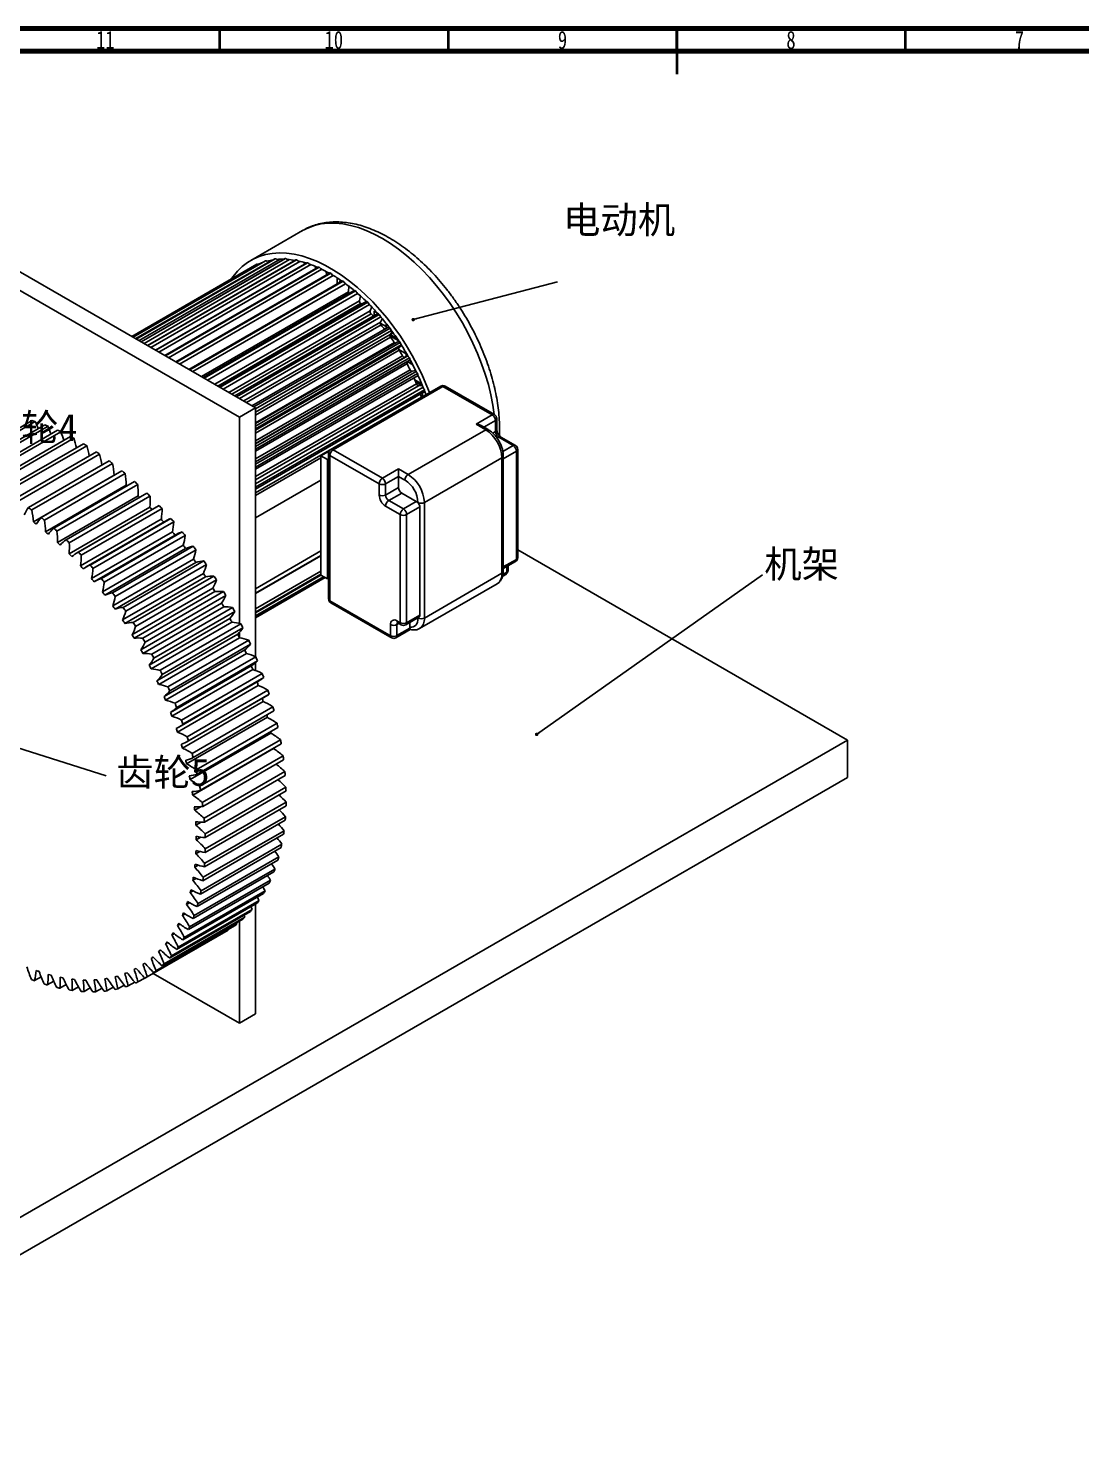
# Model space of a CAD drawing. Header units: millimetres. Extents: x 15 to 836, y 5 to 589.
# Drawn here: x 283.6 to 513.8, y 277.6 to 589 of the extents above; entities that cross this region are included whole.
import ezdxf

# ---------------------------------------------------------------- set-up
doc = ezdxf.new("R2010")
doc.units = ezdxf.units.MM
doc.styles.add('SLDTEXTSTYLE0', font='TXT', dxfattribs={"width": 0.75})
doc.dimstyles.new('SLDDIMSTYLE0', dxfattribs={"dimtxt": 0.18, "dimasz": 3.556, "dimexe": 0, "dimexo": 0.0625, "dimgap": 0, "dimtad": 0, "dimtih": 1, "dimtoh": 1, "dimdec": 0, "dimrnd": 1e-09, "dimzin": 0, "dimdsep": 46, "dimtxsty": 'Standard', "dimsah": 1, "dimcen": 0.09, "dimadec": 0, "dimazin": 0, "dimtfac": 3.556, "dimtdec": 0, "dimtofl": 0, "dimtmove": 0, "dimatfit": 3, "dimfxl": 1, "dimfrac": 2, "dimtolj": 1, "dimtzin": 0, "dimarcsym": 0})
doc.dimstyles.new('SLDDIMSTYLE1', dxfattribs={"dimtxt": 0.18, "dimasz": 0.762, "dimexe": 0, "dimexo": 0.0625, "dimgap": 0, "dimtad": 0, "dimtih": 1, "dimtoh": 1, "dimdec": 0, "dimrnd": 1e-09, "dimzin": 0, "dimdsep": 46, "dimtxsty": 'Standard', "dimblk1": 'DOT', "dimblk2": 'DOT', "dimsah": 1, "dimcen": 0.09, "dimadec": 0, "dimazin": 0, "dimtfac": 0.762, "dimtdec": 0, "dimtofl": 0, "dimtmove": 0, "dimatfit": 3, "dimldrblk": 'DOT', "dimfxl": 1, "dimfrac": 2, "dimtolj": 1, "dimtzin": 0, "dimarcsym": 0})

# ---------------------------------------------------------------- blocks, each defined once
blk = doc.blocks.new('_Dot')
at = {"color": 0, "linetype": 'ByBlock', "lineweight": -2}
blk.add_line((-0.5, 0), (-1, 0), dxfattribs=at)
at = {"color": 0, "linetype": 'ByBlock', "const_width": 0.5}
blk.add_lwpolyline([(-0.25, 0, 1), (0.25, 0, 1)], format="xyb", close=True, dxfattribs=at)

msp = doc.modelspace()

# ---------------------------------------------------------------- linework, layer by layer
at = {"color": 7, "linetype": 'Continuous', "lineweight": 70}
for p, q in [((15, 589), (836, 589)), ((20, 584), (831, 584))]:
    msp.add_line(p, q, dxfattribs=at)
at = {"color": 7, "linetype": 'Continuous', "lineweight": 35}
for p, q in [((325.5, 584), (325.5, 589)), ((375.5, 584), (375.5, 589)), ((425.5, 589), (425.5, 579)), ((425.5, 584), (425.5, 589)), ((475.5, 584), (475.5, 589))]:
    msp.add_line(p, q, dxfattribs=at)
at = {"color": 7, "linetype": 'Continuous', "lineweight": 25}
for p, q in [((333.29, 505.93), (227.22, 567.16)), ((329.75, 503.88), (223.69, 565.12)), ((343.55, 544.73), (332.23, 538.2)), ((333.54, 537.37), (306.18, 521.57)), ((333.55, 537.37), (306.18, 521.57)), ((335.46, 538.12), (306.49, 521.4)), ((335.5, 538.14), (306.5, 521.39)), ((336.89, 538.29), (307.06, 521.07)), ((337.54, 538.53), (307.18, 521)), ((337.61, 538.55), (307.19, 520.99)), ((338.67, 538.46), (307.8, 520.64)), ((339.76, 538.59), (308.23, 520.39)), ((339.86, 538.62), (308.26, 520.37)), ((340.74, 538.38), (308.9, 520)), ((342.09, 538.31), (309.64, 519.58)), ((342.23, 538.33), (309.69, 519.55)), ((343, 538), (310.36, 519.16)), ((344.51, 537.68), (311.39, 518.57)), ((344.68, 537.69), (311.47, 518.52)), ((345.36, 537.29), (312.16, 518.12)), ((346.98, 536.72), (313.46, 517.37)), ((347.19, 536.72), (313.57, 517.31)), ((347.81, 536.26), (314.27, 516.9)), ((333.54, 537.37), (333.55, 537.37)), ((337.09, 538.32), (337.1, 538.28)), ((339.27, 538.47), (339.32, 538.34)), ((341.55, 538.28), (341.62, 538.04)), ((343.9, 537.76), (343.99, 537.39)), ((346.3, 536.93), (346.39, 536.38)), ((348.72, 535.8), (348.79, 535.03)), ((349.48, 535.43), (315.83, 516.01)), ((349.73, 535.41), (315.97, 515.92)), ((350.29, 534.91), (316.68, 515.51)), ((352.19, 533.69), (318.69, 514.35)), ((352.48, 533.63), (318.88, 514.24)), ((352.97, 533.11), (319.59, 513.84)), ((351.14, 534.38), (351.14, 533.08)), ((353.73, 532.53), (353.6, 531.31)), ((321.46, 512.76), (353.6, 531.31)), ((354.88, 531.61), (321.84, 512.54)), ((355.19, 531.52), (322.08, 512.4)), ((355.63, 530.97), (322.76, 512)), ((356.26, 530.41), (356.02, 529.37)), ((324.35, 511.09), (356.02, 529.37)), ((356.27, 528.74), (325.02, 510.7)), ((357.51, 529.23), (325.22, 510.59)), ((357.83, 529.08), (325.51, 510.42)), ((358.21, 528.53), (326.17, 510.04)), ((327.44, 509.3), (358.37, 527.15)), ((358.57, 526.52), (328.09, 508.92)), ((360.03, 526.57), (328.78, 508.53)), ((360.36, 526.36), (329.13, 508.33)), ((356.52, 528.66), (356.16, 528.87)), ((358.71, 528.02), (358.37, 527.15)), ((359.92, 526.7), (359.21, 527.11)), ((359.21, 527.11), (359.21, 526.09)), ((360.68, 525.82), (329.76, 507.96)), ((330.71, 507.42), (360.62, 524.69)), ((360.77, 524.06), (331.32, 507.06)), ((362.42, 523.66), (332.49, 506.39)), ((362.75, 523.39), (332.89, 506.16)), ((361.86, 523.74), (360.59, 524.48)), ((361.03, 525.4), (360.62, 524.69)), ((361.86, 523.34), (361.86, 524.38)), ((363.01, 522.87), (333.29, 505.71)), ((333.29, 505), (362.74, 522)), ((362.83, 521.39), (333.29, 504.34)), ((364.63, 520.55), (333.29, 502.46)), ((364.96, 520.22), (333.29, 501.94)), ((333.29, 502.66), (363.66, 520.2)), ((364.62, 520.56), (362.7, 521.67)), ((363.22, 522.58), (362.74, 522)), ((362.74, 522.01), (363.37, 522.37)), ((362.74, 522.01), (362.74, 522.01)), ((362.74, 522.01), (364.23, 521.15)), ((365.17, 519.72), (333.29, 501.31)), ((333.29, 501.01), (364.69, 519.13)), ((364.72, 518.55), (333.29, 500.4)), ((333.29, 498.03), (366.64, 517.29)), ((333.29, 498.71), (365.48, 517.29)), ((365.97, 517), (333.29, 498.14)), ((366.26, 517.78), (364.65, 518.71)), ((365.25, 519.59), (364.69, 519.13)), ((365.97, 517), (366.61, 517.33)), ((366.26, 517.15), (366.26, 517.94)), ((366.96, 516.88), (333.29, 497.44)), ((333.29, 496.88), (367.12, 516.41)), ((366.43, 515.57), (333.29, 496.44)), ((333.29, 494.75), (367.1, 514.27)), ((367.58, 513.92), (333.29, 494.12)), ((333.29, 493.61), (368.42, 513.9)), ((367.68, 515.37), (366.5, 516.05)), ((367.14, 516.38), (367.14, 516.04)), ((367.14, 516.04), (367.28, 516.12)), ((367.14, 516.04), (367.41, 515.89)), ((367.58, 513.92), (368.31, 514.12)), ((368.73, 513.42), (333.29, 492.96)), ((333.29, 492.47), (368.85, 512.99)), ((333.29, 490.85), (368.5, 511.18)), ((368.97, 510.76), (333.29, 490.16)), ((368.13, 512.05), (369.66, 511.16)), ((369.63, 510.82), (368.33, 511.57)), ((368.94, 512.81), (368.73, 512.93)), ((368.97, 510.76), (369.8, 510.84)), ((333.29, 489.26), (369.96, 510.43)), ((370.24, 509.89), (333.29, 488.55)), ((333.29, 488.13), (370.33, 509.51)), ((333.29, 487.3), (369.59, 508.25)), ((373.8, 510.66), (349.76, 496.78)), ((374.3, 510.61), (350.26, 496.73)), ((369.79, 508.89), (369.52, 509.04)), ((369.59, 508.25), (369.6, 508.23)), ((369.79, 508.34), (369.79, 509.2)), ((370.59, 508.8), (370.29, 509.61)), ((385.08, 504.38), (374.3, 510.61)), ((385.58, 504.43), (374.8, 510.66)), ((329.75, 503.88), (333.29, 505.93)), ((333.29, 451.44), (333.29, 505.93)), ((284.4, 503.12), (266.72, 492.91)), ((285.09, 502.9), (267.41, 492.7)), ((287.17, 502.18), (269.5, 491.97)), ((287.87, 501.91), (270.2, 491.7)), ((329.75, 458.73), (329.75, 503.88)), ((381.55, 502.34), (385.08, 504.38)), ((383.67, 501.12), (381.55, 502.34)), ((384.17, 501.17), (382.55, 502.1)), ((385.79, 503.16), (383.26, 501.69)), ((385.79, 500.71), (385.79, 503.16)), ((386.08, 501.12), (386.08, 503.57)), ((289.98, 501.02), (272.3, 490.82)), ((290.68, 500.7), (273.01, 490.49)), ((292.8, 499.65), (275.12, 489.44)), ((293.51, 499.27), (275.83, 489.06)), ((366.7, 491.32), (383.67, 501.12)), ((385.22, 500.38), (385.79, 500.71)), ((386.5, 499.48), (386.15, 499.28)), ((389.68, 497.65), (386.5, 499.48)), ((390.18, 497.7), (387, 499.53)), ((295.63, 498.06), (277.95, 487.86)), ((296.34, 497.63), (278.66, 487.43)), ((298.46, 496.27), (280.78, 486.07)), ((299.17, 495.79), (281.49, 485.59)), ((349.41, 496.44), (347.61, 495.4)), ((349.02, 494.58), (347.61, 495.4)), ((347.61, 495.4), (347.61, 490.09)), ((349.26, 495.91), (349.26, 464.07)), ((349.55, 495.5), (349.55, 463.66)), ((360.34, 489.28), (349.55, 495.5)), ((350.26, 496.73), (361.04, 490.5)), ((387.4, 496.33), (389.68, 497.65)), ((390.39, 496.42), (387.5, 494.75)), ((387.5, 470.09), (387.5, 495.4)), ((390.39, 472.74), (390.39, 496.42)), ((390.68, 473.15), (390.68, 496.83)), ((301.27, 494.29), (283.6, 484.08)), ((301.98, 493.76), (284.3, 483.55)), ((304.06, 492.11), (286.39, 481.91)), ((333.29, 486.7), (347.61, 494.97)), ((349.26, 494.72), (349.02, 494.58)), ((349.02, 494.58), (349.02, 468.46)), ((361.04, 490.5), (364.58, 492.54)), ((364.58, 492.54), (366.7, 491.32)), ((364.58, 492.54), (364.58, 490.91)), ((387.21, 494.99), (370.24, 485.2)), ((387.21, 469.68), (387.21, 494.99)), ((302.35, 491.14), (284.67, 480.94)), ((304.76, 491.54), (287.08, 481.33)), ((305, 488.98), (287.32, 478.77)), ((306.82, 489.76), (289.14, 479.55)), ((307.5, 489.14), (289.82, 478.94)), ((347.61, 490.09), (333.29, 481.83)), ((347.61, 490.09), (347.61, 474.58)), ((360.34, 486.83), (360.34, 489.28)), ((364.58, 490.91), (361.75, 489.28)), ((361.75, 489.28), (361.75, 486.83)), ((364.58, 490.91), (364.58, 488.46)), ((365.99, 490.09), (364.58, 490.91)), ((307.61, 486.64), (289.93, 476.44)), ((309.52, 487.23), (291.85, 477.03)), ((310.19, 486.57), (292.52, 476.37)), ((361.75, 486.83), (364.58, 488.46)), ((365.29, 487.24), (362.46, 485.6)), ((365.29, 487.24), (368.47, 485.4)), ((310.17, 484.15), (292.49, 473.95)), ((312.04, 484.47), (294.37, 474.27)), ((312.17, 484.55), (294.49, 474.34)), ((312.83, 483.85), (295.15, 473.64)), ((312.17, 484.55), (312.04, 484.47)), ((364.93, 482.54), (361.75, 484.38)), ((362.46, 485.6), (365.64, 483.77)), ((365.64, 483.77), (368.47, 485.4)), ((369.27, 484.23), (366.35, 482.54)), ((368.82, 485.2), (368.82, 485.09)), ((369.27, 460.55), (369.27, 484.23)), ((370.24, 485.2), (370.24, 459.88)), ((312.67, 481.51), (294.99, 471.3)), ((313.93, 481.3), (296.25, 471.1)), ((314.75, 481.71), (297.08, 471.5)), ((315.39, 480.98), (297.71, 470.77)), ((364.93, 458.86), (364.93, 482.54)), ((366.35, 482.54), (366.35, 458.86)), ((315.1, 478.73), (297.42, 468.52)), ((315.69, 478.06), (298.01, 467.86)), ((317.25, 478.73), (299.58, 468.53)), ((317.87, 477.97), (300.19, 467.76)), ((317.45, 475.82), (299.77, 465.61)), ((317.99, 475.11), (300.32, 464.91)), ((319.67, 475.63), (301.99, 465.42)), ((320.26, 474.83), (302.58, 464.63)), ((333.29, 466.31), (347.61, 474.58)), ((333.29, 465.3), (347.61, 473.56)), ((347.61, 473.54), (333.29, 465.27)), ((347.61, 474.58), (347.61, 469.27)), ((390.68, 474.81), (462.84, 433.16)), ((319.71, 472.8), (302.03, 462.59)), ((320.23, 472.06), (302.56, 461.86)), ((321.98, 472.41), (304.31, 462.21)), ((322.55, 471.59), (304.87, 461.38)), ((387.5, 471.07), (390.39, 472.74)), ((387.5, 470.74), (390.18, 472.28)), ((388.27, 469.91), (388.27, 471.18)), ((388.56, 470.32), (388.56, 471.35)), ((321.87, 469.67), (304.2, 459.46)), ((322.37, 468.91), (304.69, 458.71)), ((324.19, 469.09), (306.52, 458.88)), ((324.73, 468.24), (307.05, 458.04)), ((333.29, 461.91), (347.61, 470.17)), ((347.61, 469.47), (333.29, 461.2)), ((333.29, 461.18), (347.61, 469.45)), ((333.29, 461), (347.61, 469.27)), ((333.29, 460.33), (348.19, 468.94)), ((348.18, 468.94), (333.29, 460.34)), ((333.29, 459.92), (348.55, 468.73)), ((348.54, 468.73), (333.29, 459.92)), ((349.02, 468.46), (347.61, 469.27)), ((349.02, 468.46), (349.26, 468.59)), ((369.2, 457.59), (386.17, 467.39)), ((370.24, 459.88), (387.21, 469.68)), ((387.37, 469.05), (388.06, 469.45)), ((387.43, 469.43), (388.27, 469.91)), ((323.93, 466.45), (306.25, 456.24)), ((324.4, 465.67), (306.72, 455.47)), ((326.29, 465.68), (308.61, 455.47)), ((326.79, 464.81), (309.12, 454.61)), ((325.87, 463.15), (308.19, 452.94)), ((326.32, 462.36), (308.64, 452.15)), ((328.26, 462.19), (310.58, 451.99)), ((328.73, 461.31), (311.05, 451.1)), ((349.55, 463.66), (362.46, 456.21)), ((349.76, 463.2), (362.66, 455.75)), ((327.69, 459.79), (310.01, 449.58)), ((328.11, 458.98), (310.43, 448.77)), ((330.1, 458.64), (312.42, 448.44)), ((362.81, 456.03), (362.81, 458.45)), ((364.22, 459.27), (364.93, 458.86)), ((364.64, 458.69), (364.22, 458.45)), ((364.22, 458.45), (364.22, 456.03)), ((364.43, 458.81), (365.14, 458.4)), ((366.14, 458.4), (368.99, 460.05)), ((366.35, 458.86), (369.27, 460.55)), ((367.05, 458.93), (367.05, 457.88)), ((367.07, 457.68), (367.05, 457.88)), ((368.82, 459.88), (368.82, 459.95)), ((329.38, 456.37), (311.7, 446.16)), ((329.76, 455.55), (312.09, 445.34)), ((330.53, 457.75), (312.86, 447.54)), ((331.79, 455.05), (314.12, 444.84)), ((329.75, 455.57), (329.75, 456.75)), ((362.66, 455.75), (363.12, 455.52)), ((364.02, 455.57), (367.16, 457.39)), ((364.22, 456.03), (367.07, 457.68)), ((330.94, 452.91), (313.26, 442.71)), ((331.29, 452.09), (313.61, 441.88)), ((332.2, 454.14), (314.52, 443.93)), ((332.35, 449.43), (314.67, 439.22)), ((332.66, 448.6), (314.99, 438.39)), ((333.35, 451.42), (315.67, 441.21)), ((333.71, 450.5), (316.04, 440.3)), ((333.29, 448.39), (333.29, 450.11)), ((316.49, 436.02), (334.16, 446.22)), ((334.75, 447.76), (317.07, 437.56)), ((335.08, 446.85), (317.4, 436.64)), ((333.89, 445.11), (316.21, 434.9)), ((335.99, 444.11), (318.32, 433.9)), ((318.32, 432.82), (336, 443.02)), ((336.28, 443.19), (318.6, 432.99)), ((334.97, 441.62), (317.29, 431.41)), ((337.08, 440.46), (319.4, 430.26)), ((337.32, 439.55), (319.64, 429.35)), ((335.88, 438.15), (318.21, 427.94)), ((337.99, 436.84), (320.31, 426.63)), ((462.84, 433.16), (207.48, 285.75)), ((336.64, 434.71), (318.96, 424.5)), ((338.2, 435.94), (320.52, 425.73)), ((338.74, 433.25), (321.06, 423.05)), ((462.84, 433.16), (462.84, 424.99)), ((337.23, 431.32), (319.55, 421.11)), ((338.9, 432.36), (321.22, 422.16)), ((339.31, 429.72), (321.63, 419.52)), ((339.43, 428.84), (321.75, 418.64)), ((462.84, 424.99), (207.48, 277.58)), ((339.71, 426.25), (322.03, 416.05)), ((339.78, 425.4), (322.1, 415.19)), ((339.93, 422.87), (322.25, 412.66)), ((339.96, 422.03), (322.28, 411.83)), ((321.38, 418.59), (319.97, 417.78)), ((339.96, 418.76), (322.28, 408.56)), ((339.97, 419.57), (322.29, 409.37)), ((321.37, 415.18), (320.23, 414.52)), ((339.78, 415.6), (322.1, 405.4)), ((339.84, 416.38), (322.16, 406.18)), ((321.29, 411.91), (320.31, 411.35)), ((339.42, 412.56), (321.74, 402.36)), ((339.53, 413.31), (321.85, 403.11)), ((321.09, 408.77), (320.23, 408.27)), ((338.89, 409.66), (321.21, 399.45)), ((339.04, 410.37), (321.36, 400.17)), ((337.54, 404.93), (319.86, 394.73)), ((320.75, 405.76), (319.97, 405.31)), ((338.18, 406.9), (320.5, 396.69)), ((338.37, 407.58), (320.7, 397.37)), ((336.26, 401.86), (318.58, 391.65)), ((336.54, 402.45), (318.86, 392.25)), ((320.26, 402.87), (319.55, 402.47)), ((337.31, 404.3), (319.63, 394.09)), ((335.05, 399.6), (317.38, 389.39)), ((335.37, 400.15), (317.69, 389.94)), ((319.61, 400.13), (318.96, 399.76)), ((332.17, 395.64), (314.49, 385.43)), ((332.56, 396.09), (314.89, 385.89)), ((333.69, 397.52), (316.01, 387.32)), ((334.05, 398.02), (316.37, 387.82)), ((318.81, 397.54), (318.2, 397.19)), ((333.29, 373.24), (333.29, 397.29)), ((328.7, 392.48), (311.02, 382.27)), ((329.16, 392.83), (311.49, 382.62)), ((330.5, 393.95), (312.83, 383.75)), ((330.93, 394.36), (313.26, 384.15)), ((316.76, 392.85), (316.21, 392.53)), ((317.86, 395.11), (317.28, 394.78)), ((329.16, 392.83), (329.06, 393.12)), ((329.75, 371.2), (329.75, 393.52)), ((326.76, 391.22), (309.08, 381.01)), ((327.26, 391.51), (309.58, 381.31)), ((315.5, 390.76), (314.98, 390.46)), ((327.26, 391.51), (327.22, 391.63)), ((312.56, 387.14), (312.08, 386.85)), ((314.1, 388.85), (313.6, 388.56)), ((309.09, 384.3), (308.63, 384.03)), ((310.89, 385.62), (310.42, 385.34)), ((286.37, 381.3), (284.95, 380.48)), ((289.12, 380.35), (287.72, 379.55)), ((306.84, 380.16), (305.39, 379.33)), ((309.03, 381.06), (307.54, 380.21)), ((329.75, 371.2), (310.92, 382.07)), ((291.84, 379.63), (290.46, 378.83)), ((294.52, 379.14), (293.14, 378.34)), ((297.13, 378.88), (295.75, 378.08)), ((299.69, 378.85), (298.3, 378.05)), ((302.16, 379.06), (300.76, 378.25)), ((304.55, 379.5), (303.12, 378.67)), ((333.29, 373.24), (329.75, 371.2))]:
    msp.add_line(p, q, dxfattribs=at)
at = {"color": 7, "linetype": 'Continuous', "lineweight": 25, "flags": 128}
for points in [[(385.53, 504.46), (385.23, 506.53), (384.79, 508.76), (384.24, 511.02), (383.56, 513.3), (382.77, 515.58), (381.87, 517.85), (380.86, 520.11), (379.75, 522.34), (378.55, 524.53), (377.25, 526.66), (375.88, 528.74), (374.43, 530.74), (372.91, 532.66), (371.33, 534.48), (369.7, 536.2), (368.02, 537.82), (366.31, 539.31), (364.57, 540.68), (362.81, 541.91), (361.05, 543), (359.28, 543.95), (357.53, 544.74), (355.79, 545.38), (354.08, 545.87), (352.4, 546.19), (350.77, 546.35), (349.19, 546.35), (347.67, 546.19), (346.22, 545.86), (344.84, 545.37), (343.55, 544.73)], [(371.37, 509.25), (370.8, 510.7), (369.83, 512.95), (368.76, 515.18), (367.59, 517.36), (366.33, 519.5), (364.98, 521.58), (363.56, 523.6), (362.07, 525.53), (360.52, 527.37), (358.92, 529.12), (357.27, 530.76), (355.57, 532.28), (353.86, 533.68), (352.12, 534.95), (350.36, 536.09), (348.61, 537.08), (346.86, 537.93), (345.12, 538.63), (343.41, 539.17), (341.73, 539.55), (340.09, 539.77), (338.5, 539.84), (336.96, 539.74), (335.49, 539.48), (334.09, 539.06), (332.77, 538.49), (331.54, 537.76), (330.39, 536.89), (329.35, 535.86), (328.4, 534.7), (328.06, 534.21)], [(335.46, 538.12), (335.47, 538.13), (335.5, 538.14)], [(351.93, 533.85), (351.84, 533.74), (351.56, 533.32)], [(356.27, 528.74), (356.4, 528.63), (356.43, 528.6)], [(363.66, 520.2), (363.72, 520.12), (363.77, 520.06)], [(365.48, 517.29), (365.53, 517.21), (365.59, 517.14), (365.65, 517.08), (365.72, 517.03), (365.79, 517), (365.85, 516.98), (365.91, 516.98), (365.97, 517)], [(367.05, 457.88), (367.43, 457.87), (367.77, 457.95), (368.08, 458.11), (368.34, 458.34), (368.55, 458.64), (368.7, 459), (368.79, 459.42), (368.82, 459.88)], [(336, 443.02), (336.1, 443.08), (336.28, 443.19)], [(332.56, 396.09), (332.42, 396.43), (332.29, 396.71)], [(330.93, 394.36), (330.8, 394.7), (330.75, 394.82)]]:
    msp.add_lwpolyline(points, dxfattribs=at)
at = {"color": 7, "linetype": 'Continuous', "lineweight": 25}
for centre, radius, start, end in [((333.64, 537.12), 0.268, 51.7632, 110.4789), ((338.65, 527.04), 11.38, 109.705, 115.1885), ((335.55, 537.81), 0.327, 45.6552, 99.3413), ((338.94, 526.06), 12.4, 98.0514, 104.7523), ((337.63, 538.38), 0.174, 95.7897, 119.8137), ((337.61, 538.16), 0.397, 40.8037, 89.6187), ((339.14, 524.19), 14.28, 88.4237, 94.9431), ((339.85, 538.43), 0.183, 85.9848, 119.4255), ((339.79, 538.15), 0.474, 36.7177, 81.2537), ((339, 521.56), 16.91, 80.0365, 86.0406), ((342.18, 538.14), 0.196, 76.9758, 118.5925), ((342.08, 537.8), 0.552, 33.0975, 74.0669), ((338.35, 518.21), 20.33, 72.5863, 78.1051), ((344.6, 537.49), 0.215, 69.0538, 117.089), ((344.44, 537.11), 0.628, 29.7647, 67.8515), ((337.07, 514.32), 24.42, 66.2219, 71.0925), ((347.08, 536.51), 0.231, 61.2312, 115.945), ((346.87, 536.1), 0.696, 26.6113, 62.4154), ((335.15, 510.07), 29.08, 60.5606, 64.8897), ((349.58, 535.2), 0.257, 55.0407, 113.6489), ((349.33, 534.77), 0.753, 23.5694, 57.595), ((332.51, 505.53), 34.34, 55.0662, 59.3588), ((352.29, 533.43), 0.274, 47.3264, 112.7141), ((352, 533), 0.798, 20.348, 52.9116), ((329.26, 500.95), 39.95, 50.114, 54), ((354.29, 531.28), 0.688, 177.21, 210.6224), ((354.96, 531.3), 0.322, 43.0812, 103.2565), ((354.65, 530.9), 0.824, 17.1657, 48.653), ((325.77, 496.83), 45.36, 45.5682, 49.1492), ((356.75, 529.29), 0.727, 173.7216, 229.548), ((357.53, 528.83), 0.391, 39.8817, 91.576), ((357.24, 528.5), 0.831, 13.9964, 44.7048), ((322.37, 493.41), 50.18, 41.3227, 44.6852), ((359.04, 527.02), 0.679, 168.2293, 226.8342), ((326.89, 496.11), 43.92, 42.9032, 43.8269), ((359.98, 526.08), 0.473, 36.9656, 81.164), ((359.74, 525.82), 0.821, 10.8242, 40.9705), ((319.44, 490.86), 54.07, 37.2867, 40.5054), ((361.21, 524.49), 0.619, 161.8828, 224.4961), ((324.1, 493.66), 47.63, 38.2342, 39.6554), ((362.28, 523.08), 0.563, 34.0937, 71.973), ((362.11, 522.91), 0.795, 7.6433, 37.3651), ((363.23, 521.76), 0.552, 154.5101, 222.513), ((322.19, 492.23), 50.02, 34.0009, 35.6677), ((317.32, 489.26), 56.72, 33.3804, 36.5223), ((364.39, 519.88), 0.655, 31.1398, 63.8305), ((364.33, 519.8), 0.757, 4.4602, 33.8098), ((365.09, 518.86), 0.483, 145.925, 220.8447), ((321.33, 491.66), 51.04, 30.1403, 31.7847), ((316.31, 488.59), 57.93, 29.5304, 32.6587), ((366.31, 516.53), 0.739, 28.0374, 56.5134), ((366.99, 515.89), 0.64, 173.6463, 210.1145), ((321.64, 491.82), 50.7, 26.2823, 27.9341), ((366.35, 516.52), 0.71, 1.2975, 30.227), ((316.6, 488.75), 57.6, 25.6665, 28.8444), ((367.59, 514.43), 0.517, 198.3532, 269.626), ((323.17, 492.53), 49.01, 22.3566, 24.0461), ((369.06, 511.34), 0.586, 196.5356, 261.6686), ((368, 513.08), 0.805, 24.7409, 49.7853), ((368.14, 513.13), 0.658, 358.2027, 26.5363), ((318.28, 489.53), 55.75, 21.7168, 25.0117), ((374.3, 509.79), 1, 60.0027, 119.9973), ((325.99, 493.61), 45.99, 18.5577, 19.4709), ((369.46, 509.58), 0.844, 21.2044, 43.4023), ((369.69, 509.66), 0.603, 355.2615, 22.6515), ((374.01, 510.2), 0.503, 54.3824, 114.3071), ((374.59, 510.2), 0.503, 65.6929, 125.6176), ((272.47, 463.43), 41.44, 72.2612, 73.2629), ((252.79, 488.1), 35.53, 21.9101, 24.6194), ((270.92, 458.99), 46.15, 68.4414, 69.3737), ((256.11, 488.76), 34.37, 19.4199, 22.4949), ((385.38, 503.97), 0.503, 65.6929, 125.6176), ((384.26, 503.09), 1.54, 2.6055, 57.3945), ((385.08, 503.57), 1, 0, 60.0027), ((385.58, 503.62), 0.503, 294.3747, 354.3052), ((268.93, 454.3), 51.24, 64.8819, 65.7514), ((259.72, 489.22), 33.02, 16.8449, 20.3287), ((266.53, 449.46), 56.64, 61.5565, 62.3698), ((263.62, 489.49), 31.45, 14.1572, 18.1109), ((383.96, 500.73), 0.479, 64.0402, 127.2537), ((379.53, 494.64), 7.68, 2.6055, 57.3945), ((385.58, 501.17), 0.503, 294.3747, 354.3052), ((387.33, 500.78), 1.54, 182.6055, 237.3945), ((386.79, 499.07), 0.503, 65.6929, 125.6176), ((263.74, 444.56), 62.28, 58.4394, 59.2028), ((267.79, 489.54), 29.68, 11.3269, 15.8285), ((260.62, 439.7), 68.06, 55.506, 56.2256), ((272.33, 489.36), 27.6, 8.3019, 13.4837), ((350.26, 495.91), 1, 119.9973, 180), ((349.76, 495.96), 0.503, 185.6948, 245.6253), ((351.09, 495.43), 1.54, 122.6055, 177.3945), ((349.97, 496.32), 0.503, 54.3824, 114.3071), ((387.02, 495.43), 0.479, 292.7375, 355.9587), ((389.97, 497.24), 0.503, 65.6929, 125.6176), ((388.85, 496.35), 1.54, 2.6055, 57.3945), ((389.68, 496.83), 1, 0, 60.0027), ((390.18, 496.88), 0.503, 294.3747, 354.3052), ((257.24, 434.97), 73.87, 52.7334, 53.4147), ((276.87, 488.86), 25.58, 5.1176, 11.0333), ((253.69, 430.46), 79.62, 50.1006, 50.7487), ((281.37, 488.06), 23.64, 2.2297, 8.4651), ((254.05, 429.44), 78.36, 49.2664, 49.448), ((250.06, 426.26), 85.17, 47.5883, 48.2079), ((285.91, 486.96), 21.7, 359.1637, 5.7665), ((361.87, 489.21), 1.54, 122.6055, 177.3945), ((361.04, 490.64), 1.54, 242.6097, 297.3903), ((360.21, 489.21), 1.54, 2.6055, 57.3945), ((367.53, 490.02), 1.54, 122.6055, 177.3945), ((362.68, 484.92), 6.15, 2.6055, 57.3945), ((362.56, 484.85), 7.68, 2.6055, 57.3945), ((250.48, 425.46), 83.7, 46.6432, 46.9633), ((246.46, 422.44), 90.42, 45.1788, 45.7742), ((290.43, 485.57), 19.79, 355.8953, 2.9172), ((363.41, 486.97), 3.07, 182.6055, 237.3945), ((361.04, 488.19), 1.54, 242.6097, 297.3903), ((363.29, 486.9), 1.54, 182.6055, 237.3945), ((366.11, 488.53), 1.54, 182.6055, 237.3945), ((290.96, 478.55), 9.21, 143.1166, 154.8135), ((239.57, 424.76), 73.87, 52.7334, 53.4147), ((259.19, 478.66), 25.58, 5.1176, 11.0333), ((247, 421.91), 88.68, 44.1386, 44.5773), ((243, 419.06), 95.26, 42.8561, 43.4312), ((294.89, 483.88), 17.94, 352.3987, 359.8948), ((363.29, 484.31), 1.54, 122.6055, 177.3945), ((366.47, 482.47), 1.54, 122.6055, 177.3945), ((364.81, 482.47), 1.54, 2.6055, 57.3945), ((367.79, 484.29), 1.3, 37.9787, 58.8941), ((369.53, 486.56), 1.54, 242.6097, 297.3903), ((239.54, 423.08), 73.37, 51.4181, 52.0476), ((292.6, 476.18), 8.45, 137.3536, 149.7403), ((236.01, 420.25), 79.62, 50.1006, 50.7487), ((263.7, 477.85), 23.64, 2.2297, 8.4651), ((243.72, 418.83), 93.18, 41.7374, 42.2741), ((317.5, 475.1), 7.16, 112.5986, 119.9911), ((239.79, 416.17), 99.57, 40.6054, 41.1637), ((299.23, 481.91), 16.19, 348.647, 356.6751), ((365.64, 483.91), 1.54, 242.6097, 297.3903), ((236.1, 418.91), 78.79, 48.847, 49.4473), ((294.34, 473.64), 7.87, 131.3386, 144.3306), ((232.38, 416.05), 85.17, 47.5883, 48.2079), ((268.24, 476.76), 21.7, 359.1637, 5.7665), ((296.14, 470.93), 7.46, 125.1442, 138.6092), ((228.78, 412.23), 90.42, 45.1788, 45.7742), ((240.82, 416.31), 97.02, 39.5171, 40.0396), ((319.31, 471.79), 7.24, 106.4416, 120.1712), ((236.96, 413.81), 103.26, 38.413, 38.958), ((303.42, 479.68), 14.56, 344.614, 353.2321), ((232.63, 415.07), 83.96, 46.3875, 46.9629), ((272.76, 475.36), 19.79, 355.8953, 2.9172), ((229.24, 411.62), 88.8, 44.0228, 44.5771), ((297.98, 468.02), 7.22, 118.8622, 132.6244), ((225.32, 408.85), 95.26, 42.8561, 43.4312), ((277.21, 473.68), 17.94, 352.3987, 359.8948), ((238.32, 414.31), 100.23, 37.3488, 37.86), ((321.04, 468.25), 7.51, 100.4929, 113.8961), ((234.59, 411.98), 106.25, 36.2662, 36.8009), ((307.41, 477.2), 13.06, 340.2751, 349.5386), ((226.04, 408.62), 93.18, 41.7374, 42.2741), ((299.82, 464.91), 7.15, 112.5943, 126.4479), ((222.12, 405.97), 99.57, 40.6054, 41.1637), ((281.55, 471.71), 16.19, 348.647, 356.6751), ((236.31, 412.82), 102.72, 35.22, 35.723), ((322.65, 464.49), 7.95, 94.8166, 107.7236), ((311.2, 474.51), 11.72, 335.611, 345.5672), ((232.78, 410.69), 108.47, 34.153, 34.6804), ((387.56, 470.32), 1, 299.9973, 0), ((388.06, 470.37), 0.503, 294.3747, 354.3052), ((389.68, 473.15), 1, 299.9973, 0), ((389.91, 472.68), 0.48, 304.0564, 7.2558), ((390.18, 473.2), 0.503, 294.3747, 354.3052), ((223.14, 406.11), 97.02, 39.5171, 40.0396), ((301.63, 461.58), 7.24, 106.4416, 120.1712), ((219.28, 403.6), 103.26, 38.413, 38.958), ((285.74, 469.48), 14.56, 344.614, 353.2321), ((234.89, 411.84), 104.46, 33.1191, 33.6164), ((324.11, 460.53), 8.56, 89.4573, 101.7429), ((314.74, 471.63), 10.55, 330.6104, 341.292), ((231.62, 409.92), 109.87, 32.0618, 32.5847), ((384.72, 469.43), 2.5, 305.4665, 5.8456), ((387, 470.14), 0.503, 294.3747, 354.3052), ((387.77, 469.86), 0.5, 305.4665, 5.8456), ((220.64, 404.1), 100.23, 37.3488, 37.86), ((303.36, 458.04), 7.51, 100.4929, 113.8961), ((216.91, 401.77), 106.25, 36.2662, 36.8009), ((289.74, 467), 13.06, 340.2751, 349.5386), ((234.11, 411.34), 105.38, 31.0346, 31.5291), ((325.38, 456.38), 9.34, 84.4364, 96.0234), ((318.02, 468.59), 9.55, 325.2752, 336.6912), ((231.16, 409.64), 110.4, 29.9816, 30.5028), ((350.26, 464.07), 1, 180, 240.0027), ((349.76, 464.12), 0.503, 185.6948, 245.6253), ((218.64, 402.61), 102.72, 35.22, 35.723), ((304.97, 454.29), 7.95, 94.8166, 107.7236), ((293.52, 464.3), 11.72, 335.611, 345.5672), ((215.11, 400.48), 108.47, 34.153, 34.6804), ((234.02, 411.29), 105.48, 28.9557, 29.4499), ((326.43, 452.06), 10.3, 79.7565, 90.6115), ((321.04, 465.44), 8.72, 319.6248, 331.7511), ((231.45, 409.8), 110.07, 27.9012, 28.4234), ((350.03, 463.6), 0.48, 172.7442, 235.9436), ((217.21, 401.63), 104.46, 33.1191, 33.6164), ((306.44, 450.33), 8.56, 89.4573, 101.7429), ((297.06, 461.42), 10.55, 330.6104, 341.292), ((213.94, 399.72), 109.87, 32.0618, 32.5847), ((234.67, 411.63), 104.75, 26.8712, 27.3677), ((327.21, 447.58), 11.43, 75.4063, 85.5313), ((232.52, 410.34), 108.88, 25.8098, 26.3358), ((363.67, 458.59), 0.873, 50.7967, 189.214), ((363.52, 459.82), 1.54, 242.6097, 297.3903), ((364.7, 459.21), 0.48, 172.7442, 235.9436), ((364.77, 458.5), 0.542, 138.3039, 184.4404), ((365.64, 460.23), 1.54, 242.6097, 297.3903), ((365.42, 458.81), 0.493, 173.7012, 234.9867), ((365.64, 459.27), 1, 240.0027, 299.9973), ((365.86, 458.81), 0.493, 305.0133, 6.2988), ((369.53, 461.25), 1.54, 242.6097, 297.3903), ((367.82, 459.6), 2.43, 304.57, 6.7422), ((216.43, 401.14), 105.38, 31.0346, 31.5291), ((307.7, 446.18), 9.34, 84.4364, 96.0234), ((213.48, 399.43), 110.4, 29.9816, 30.5028), ((323.8, 462.21), 8.07, 313.7002, 326.4703), ((236.06, 412.31), 103.2, 24.7703, 25.2717), ((327.73, 442.98), 12.73, 71.3656, 80.7885), ((234.36, 411.2), 106.85, 23.6962, 24.2288), ((362.93, 456.15), 0.479, 172.7425, 235.9607), ((364.17, 459.17), 3.42, 239.8959, 246.532), ((363.52, 457.39), 1.54, 242.6097, 297.3903), ((363.38, 456.03), 0.573, 179.953, 242.7588), ((363.52, 456.44), 1, 246.6453, 299.9973), ((363.74, 455.97), 0.487, 304.57, 6.7422), ((300.34, 458.39), 9.55, 325.2752, 336.6912), ((216.34, 401.08), 105.48, 28.9557, 29.4499), ((308.75, 441.85), 10.3, 79.7565, 90.6115), ((213.78, 399.59), 110.07, 27.9012, 28.4234), ((326.3, 458.93), 7.6, 307.5656, 320.8656), ((238.18, 413.25), 100.88, 22.6414, 23.1505), ((327.94, 438.3), 14.19, 67.6091, 76.3745), ((303.37, 455.23), 8.72, 319.6248, 331.7511), ((216.99, 401.43), 104.75, 26.8712, 27.3677), ((309.54, 437.37), 11.43, 75.4063, 85.5313), ((328.56, 455.66), 7.29, 301.3058, 314.9758), ((241.01, 414.38), 97.84, 20.473, 20.9926), ((327.85, 433.56), 15.79, 64.1096, 72.2714), ((236.95, 412.29), 104.03, 21.5488, 22.091), ((306.13, 452), 8.07, 313.7002, 326.4703), ((218.38, 402.1), 103.2, 24.7703, 25.2717), ((310.05, 432.78), 12.73, 71.3656, 80.7885), ((214.84, 400.14), 108.88, 25.8098, 26.3358), ((244.49, 415.62), 94.14, 18.2526, 18.7857), ((330.58, 452.44), 7.17, 300.0094, 308.8541), ((240.26, 413.54), 100.5, 19.3556, 19.9105), ((308.63, 448.73), 7.6, 307.5656, 320.8656), ((220.5, 403.05), 100.88, 22.6414, 23.1505), ((216.68, 400.99), 106.85, 23.6962, 24.2288), ((327.46, 428.81), 17.52, 60.8397, 68.4559), ((248.61, 416.91), 89.82, 15.9669, 16.4275), ((244.22, 414.86), 96.32, 17.1039, 17.6747), ((310.26, 428.09), 14.19, 67.6091, 76.3745), ((310.88, 445.45), 7.29, 301.3058, 314.9758), ((223.33, 404.18), 97.84, 20.473, 20.9926), ((219.27, 402.09), 104.03, 21.5488, 22.091), ((326.76, 424.1), 19.34, 57.7731, 64.9016), ((248.75, 416.18), 91.6, 14.78, 15.3703), ((310.18, 423.35), 15.79, 64.1096, 72.2714), ((312.91, 442.21), 7.15, 295.0201, 308.8638), ((222.58, 403.33), 100.5, 19.3556, 19.9105), ((253.34, 418.17), 84.92, 13.6017, 13.9514), ((325.77, 419.46), 21.24, 54.885, 61.5818), ((253.76, 417.42), 86.44, 12.3691, 12.9827), ((226.81, 405.41), 94.14, 18.2526, 18.7857), ((309.78, 418.61), 17.52, 60.8397, 68.4559), ((314.73, 439.04), 7.19, 288.8112, 302.6142), ((226.54, 404.66), 96.32, 17.1039, 17.6747), ((258.5, 419.32), 79.64, 11.1417, 11.3581), ((324.51, 414.95), 23.18, 52.1528, 58.4704), ((259.15, 418.51), 80.95, 9.8551, 10.4961), ((230.88, 406.69), 89.88, 15.967, 16.5169), ((309.08, 413.89), 19.34, 57.7731, 64.9016), ((231.07, 405.98), 91.6, 14.78, 15.3703), ((323.01, 410.6), 25.13, 49.5557, 55.5426), ((316.37, 435.97), 7.39, 282.7739, 296.3262), ((235.45, 407.92), 85.14, 13.6021, 14.1721), ((308.1, 409.26), 21.24, 54.885, 61.5818), ((321.24, 406.39), 27.13, 47.0791, 52.4332), ((264.79, 419.39), 75.24, 7.2203, 7.8933), ((317.85, 433.01), 7.76, 276.9853, 290.1024), ((240.44, 409.04), 80.03, 11.1424, 11.7364), ((306.84, 404.74), 23.18, 52.1528, 58.4704), ((236.09, 407.22), 86.44, 12.3691, 12.9827), ((319.26, 402.41), 29.08, 44.7016, 49.3722), ((270.56, 420.01), 69.43, 4.4454, 5.1555), ((319.21, 430.21), 8.3, 271.4991, 284.0378), ((245.72, 409.98), 74.66, 8.5711, 9.1932), ((305.33, 400.39), 25.13, 49.5557, 55.5426), ((241.47, 408.3), 80.95, 9.8551, 10.4961), ((317.16, 398.74), 30.89, 42.4051, 46.5002), ((276.35, 420.35), 63.63, 1.5094, 2.262), ((320.46, 427.56), 9.01, 266.3455, 278.2101), ((251.19, 410.71), 69.15, 5.8697, 6.5245), ((303.61, 396.25), 27.04, 47.0746, 52.7755), ((247.11, 409.18), 75.24, 7.2203, 7.8933), ((314.88, 395.3), 32.67, 40.1833, 43.7717), ((282.03, 420.39), 57.95, 358.3893, 359.1903), ((321.64, 425.09), 9.91, 261.5339, 272.6746), ((256.73, 411.17), 63.59, 3.018, 3.7105), ((301.72, 392.35), 28.88, 44.6924, 50.148), ((252.88, 409.81), 69.43, 4.4454, 5.1555), ((312.67, 392.33), 34.08, 38.0061, 41.1726), ((287.49, 420.12), 52.48, 355.0606, 355.9162), ((322.76, 422.79), 10.97, 257.0577, 267.464), ((262.22, 411.35), 58.09, 359.9941, 0.7296), ((299.68, 388.72), 30.62, 42.3933, 47.6408), ((258.67, 410.15), 63.63, 1.5094, 2.262), ((310.46, 389.71), 35.27, 35.8724, 38.665), ((292.63, 419.56), 47.31, 351.4973, 352.4143), ((267.56, 411.24), 52.75, 356.7742, 357.5585), ((297.55, 385.41), 32.21, 40.1629, 45.2364), ((323.85, 420.66), 12.21, 252.8996, 262.5905), ((264.35, 410.19), 57.95, 358.3893, 359.1903), ((308.33, 387.49), 36.15, 33.7675, 36.2286), ((297.36, 418.73), 42.51, 347.6734, 348.6581), ((272.64, 410.84), 47.66, 353.333, 354.1723), ((295.36, 382.42), 33.61, 37.9879, 42.9187), ((324.92, 418.71), 13.61, 249.0359, 258.0506), ((269.81, 409.92), 52.48, 355.0606, 355.9162), ((306.26, 385.63), 36.75, 31.6826, 33.84), ((305.32, 416.48), 34.23, 339.1452, 340.2829), ((301.61, 417.69), 38.14, 343.5634, 344.6221), ((277.36, 410.17), 42.88, 349.6444, 350.5448), ((293.15, 379.78), 34.81, 35.8556, 40.673), ((325.96, 416.91), 15.15, 245.4398, 253.8293), ((274.95, 409.35), 47.31, 351.4973, 352.4143), ((304.37, 384.17), 37, 29.6047, 31.4818), ((308.47, 415.17), 30.82, 334.4024, 335.6226), ((281.66, 409.27), 38.49, 345.6823, 346.65), ((290.96, 377.5), 35.76, 33.7545, 38.4858), ((326.99, 415.26), 16.83, 242.084, 249.9051), ((279.68, 408.53), 42.51, 347.6734, 348.6581), ((301.05, 382.34), 36.53, 25.4301, 26.7798), ((302.62, 383.08), 36.93, 27.5242, 29.1345), ((311.03, 413.84), 27.93, 329.3287, 330.6318), ((285.47, 408.19), 34.53, 341.4226, 342.4631), ((288.84, 375.59), 36.45, 31.673, 36.3444), ((328, 413.74), 18.62, 238.9414, 246.2525), ((283.93, 407.48), 38.14, 343.5634, 344.6221), ((314.48, 411.43), 23.71, 318.2382, 319.6914), ((313.03, 412.57), 25.56, 323.932, 325.3143), ((291.49, 405.71), 28.02, 331.9398, 333.1357), ((284.89, 372.85), 36.99, 27.5255, 32.1516), ((329.91, 411.01), 22.43, 233.1967, 239.6555), ((288.75, 406.98), 31.03, 336.8458, 337.963), ((286.81, 374.04), 36.86, 29.6003, 34.2368), ((328.98, 412.33), 20.5, 235.9869, 242.8448), ((287.64, 406.28), 34.23, 339.1452, 340.2829), ((315.97, 409.89), 21.57, 306.17, 307.7181), ((315.44, 410.51), 22.38, 312.2947, 313.8048), ((293.66, 404.46), 25.5, 326.7046, 327.978), ((283.12, 372), 36.82, 25.4376, 30.0778), ((330.77, 409.75), 24.37, 230.5495, 236.6593), ((293.35, 403.64), 27.93, 329.3287, 330.6318), ((290.79, 404.97), 30.82, 334.4024, 335.6226), ((316.15, 409.63), 21.26, 299.9502, 301.5133), ((296.45, 402.3), 21.97, 315.3326, 316.7389), ((280.03, 371.28), 35.63, 21.178, 25.9207), ((332.17, 407.38), 28.18, 225.6068, 231.1531), ((295.31, 403.29), 23.49, 321.1568, 322.5019), ((281.5, 371.49), 36.36, 23.3256, 28.0045), ((331.53, 408.55), 26.3, 228.0254, 233.8324), ((295.35, 402.36), 25.56, 323.932, 325.3143), ((315.58, 393.74), 33.92, 197.611, 202.5125), ((297.52, 401.08), 20.35, 296.8752, 298.3552), ((332.96, 403.92), 33.09, 218.8268, 223.8094), ((297.48, 401.13), 20.41, 303.1068, 304.5841), ((277.58, 371.69), 33.41, 16.7269, 21.6776), ((332.91, 405.07), 31.61, 221.0218, 226.159), ((297.16, 401.55), 20.95, 309.2899, 310.7418), ((278.73, 371.36), 34.64, 18.9827, 23.8156), ((332.64, 406.22), 29.96, 223.2772, 228.6013), ((297.76, 400.31), 22.38, 312.2947, 313.8048), ((296.8, 401.23), 23.71, 318.2382, 319.6914), ((301.21, 423.67), 46.15, 248.4414, 249.3737), ((269.8, 383.95), 15.54, 347.1157, 355.366), ((299.36, 422.07), 41.81, 250.3424, 251.2581), ((318.9, 394.37), 35.05, 199.8417, 204.6364), ((270.69, 382.25), 17.25, 350.9735, 358.6692), ((298.08, 417.97), 37.52, 254.3039, 255.2883), ((321.88, 395.16), 35.95, 202.017, 206.7319), ((271.48, 380.63), 19.06, 354.566, 1.7653), ((297.21, 414.21), 33.66, 258.5629, 259.6211), ((324.52, 396.07), 36.57, 204.1494, 208.8103), ((296.7, 410.87), 30.27, 263.1391, 264.2748), ((272.2, 379.1), 20.95, 357.9199, 4.6791), ((326.79, 397.07), 36.92, 206.2507, 210.8825), ((296.5, 407.98), 27.38, 268.0445, 269.2589), ((272.87, 377.66), 22.89, 1.0615, 7.4337), ((328.69, 398.15), 36.97, 208.3322, 212.9595), ((296.55, 405.58), 24.98, 273.2789, 274.5699), ((273.52, 376.31), 24.83, 4.0157, 10.0502), ((330.22, 399.27), 36.74, 210.4049, 215.052), ((296.76, 403.7), 23.09, 278.8262, 280.1869), ((274.19, 375.08), 26.75, 6.806, 12.5479), ((331.4, 400.43), 36.22, 212.4797, 217.1714), ((297.06, 402.33), 21.69, 284.6499, 286.0686), ((274.9, 373.97), 28.61, 9.4535, 14.9441), ((332.23, 401.59), 35.42, 214.5675, 219.3291), ((297.34, 401.47), 20.78, 290.6922, 292.152), ((275.69, 373.03), 30.36, 11.9779, 17.2549), ((332.74, 402.76), 34.37, 216.6793, 221.5375), ((276.57, 372.26), 31.98, 14.397, 19.4949), ((298.38, 399.6), 21.45, 293.7311, 295.2848), ((298.47, 399.43), 21.26, 299.9502, 301.5133), ((298.29, 399.68), 21.57, 306.17, 307.7181), ((299.66, 419.23), 41.44, 252.2612, 253.2629), ((298.54, 415.11), 37.17, 256.3667, 257.4436), ((297.82, 411.39), 33.38, 260.7802, 261.9372), ((297.45, 408.12), 30.09, 265.518, 266.7578), ((297.39, 405.36), 27.32, 270.5867, 271.9089), ((297.54, 403.12), 25.08, 275.9787, 277.3787), ((297.82, 401.42), 23.35, 281.6683, 283.1364), ((298.13, 400.25), 22.15, 287.6085, 289.1295)]:
    msp.add_arc(centre, radius, start, end, dxfattribs=at)
msp.add_ellipse((381.55, 501.52), major_axis=(1.41, 0), ratio=0.577382, start_param=0.785479, end_param=1.570796, dxfattribs=at)
for points, knots in [([(386.63, 499.86), (386.64, 500.18), (386.7, 501.14), (386.66, 502.81), (386.52, 504.86), (386.26, 506.96), (385.88, 509.08), (385.39, 511.23), (384.79, 513.39), (384.09, 515.55), (383.28, 517.7), (382.38, 519.84), (381.38, 521.95), (380.3, 524.03), (379.13, 526.07), (377.88, 528.06), (376.55, 529.99), (375.16, 531.85), (373.7, 533.63), (372.19, 535.33), (370.62, 536.93), (369.02, 538.44), (367.37, 539.84), (365.69, 541.13), (363.98, 542.3), (362.25, 543.34), (360.51, 544.25), (358.76, 545.02), (357.02, 545.65), (355.29, 546.13), (353.58, 546.46), (351.9, 546.63), (350.26, 546.65), (348.68, 546.5), (347.16, 546.21), (345.72, 545.77), (344.49, 545.26), (343.79, 544.85), (343.51, 544.69)], [0, 0, 0, 0, 0.014023, 0.042772, 0.071527, 0.100262, 0.128966, 0.157635, 0.186268, 0.214866, 0.243436, 0.271981, 0.300508, 0.329024, 0.357536, 0.386049, 0.41457, 0.443105, 0.471661, 0.500245, 0.528863, 0.557522, 0.586227, 0.614982, 0.643787, 0.672638, 0.701526, 0.730428, 0.759303, 0.788101, 0.816755, 0.845194, 0.873346, 0.901158, 0.928611, 0.955722, 0.982551, 1, 1, 1, 1]), ([(387.5, 495.4), (387.49, 495.54), (387.48, 495.95), (387.37, 496.65), (387.12, 497.47), (386.77, 498.29), (386.33, 499.06), (385.8, 499.78), (385.21, 500.41), (384.66, 500.87), (384.3, 501.09), (384.17, 501.17)], [0, 0, 0, 0, 0.067484, 0.19089, 0.313854, 0.436335, 0.558585, 0.681087, 0.804232, 0.928608, 1, 1, 1, 1]), ([(387, 499.53), (386.96, 499.55), (386.87, 499.61), (386.67, 499.79), (386.44, 500.07), (386.24, 500.43), (386.12, 500.78), (386.09, 501.01), (386.08, 501.1), (386.08, 501.12)], [0, 0, 0, 0, 0.092158, 0.248978, 0.421521, 0.606444, 0.794149, 0.951996, 1, 1, 1, 1]), ([(368.82, 485.09), (368.89, 485), (369.02, 484.84), (369.19, 484.57), (369.27, 484.36), (369.27, 484.25), (369.27, 484.23)], [0, 0, 0, 0, 0.301954, 0.602316, 0.931466, 1, 1, 1, 1]), ([(386.19, 467.42), (386.25, 467.45), (386.49, 467.57), (386.82, 467.92), (387.16, 468.43), (387.39, 469.04), (387.49, 469.6), (387.5, 469.96), (387.5, 470.09)], [0, 0, 0, 0, 0.066725, 0.267485, 0.467384, 0.673408, 0.88968, 1, 1, 1, 1]), ([(364.3, 458.87), (364.3, 458.87), (364.31, 458.87), (364.4, 458.83), (364.43, 458.81)], [0, 0, 0, 0, 0.558368, 1, 1, 1, 1]), ([(369.27, 460.55), (369.26, 460.47), (369.23, 460.3), (369.11, 460.12), (369.01, 460.08), (368.98, 460.06)], [0, 0, 0, 0, 0.4029117, 0.8042026, 1, 1, 1, 1]), ([(367.07, 457.68), (367.09, 457.61), (367.12, 457.48), (367.15, 457.39), (367.15, 457.4), (367.15, 457.4)], [0, 0, 0, 0, 0.382142, 0.76146, 1, 1, 1, 1]), ([(367.15, 457.4), (367.32, 457.35), (367.7, 457.26), (368.27, 457.27), (368.8, 457.38), (369.08, 457.55), (369.2, 457.62)], [0, 0, 0, 0, 0.239507, 0.528461, 0.80695, 1, 1, 1, 1])]:
    msp.add_open_spline(points, degree=3, knots=knots, dxfattribs=at)

# ---------------------------------------------------------------- texts
at = {"color": 7, "linetype": 'Continuous', "lineweight": 0, "attachment_point": 2, "style": 'SLDTEXTSTYLE0'}
for s, insert, char_height in [('11', (300.42, 588.47), 3.969), ('10', (350.42, 588.47), 3.969), ('9', (400.46, 588.47), 3.97), ('8', (450.46, 588.47), 3.97), ('7', (500.46, 588.47), 3.97)]:
    msp.add_mtext(s, dxfattribs=dict(at, insert=insert, char_height=char_height))
at = {"attachment_point": 1}
for s, width, insert, char_height in [('{\\fSimSun|b0|i0|c134|p107;电动机}', 38.3853, (400.57, 550.09), 6), ('{\\fSimSun|b0|i0|c134|p107;齿轮\\fSimSun|b0|i0|c0|p107;4}', 38.8411, (273.83, 504.63), 6), ('{\\fSimSun|b0|i0|c134|p107;机架}', 30.8048, (444.61, 474.7), 6), ('{\\fSimSun|b0|i0|c134|p107;\\H1.71429x;齿轮\\fSimSun|b0|i0|c0|p107;5}', 35.407, (302.77, 429.12), 3.5)]:
    msp.add_mtext_dynamic_manual_height_columns(s, width=width, gutter_width=17.5, heights=[0], dxfattribs=dict(at, insert=insert, char_height=char_height))

# ---------------------------------------------------------------- leaders
at = {"color": 7, "linetype": 'Continuous', "lineweight": 0}
for points, dimstyle in [([(367.79, 525.24), (399.37, 533.53)], 'SLDDIMSTYLE1'), ([(394.8, 434.4), (444.25, 469.36)], 'SLDDIMSTYLE1'), ([(244.04, 443.12), (300.59, 425.37)], 'SLDDIMSTYLE0')]:
    msp.add_leader(points, dimstyle=dimstyle, dxfattribs=at)

doc.saveas('drawing.dxf')
